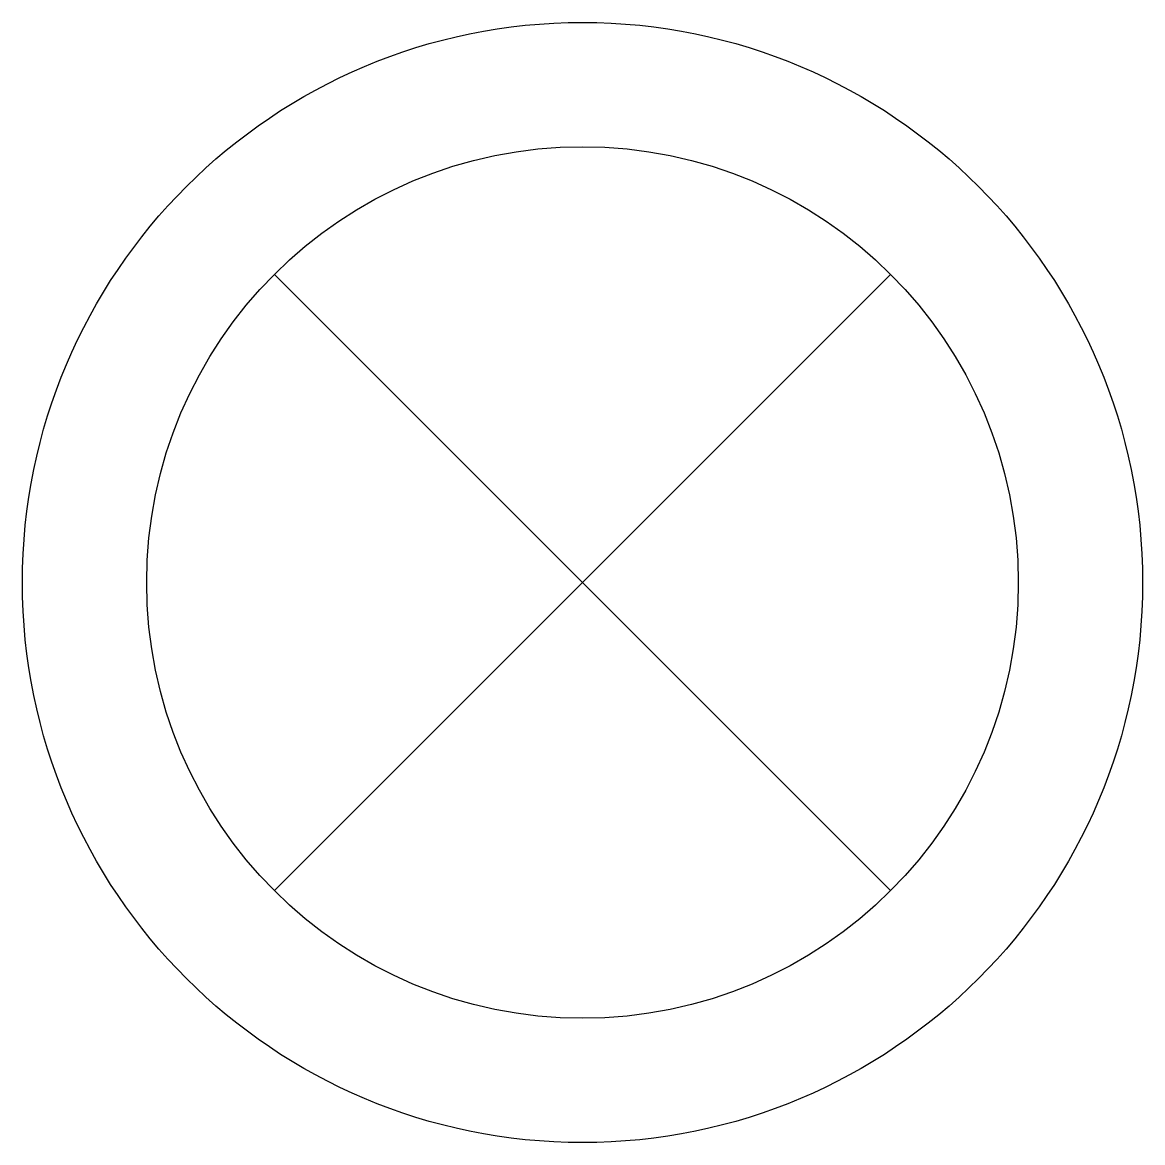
# Model space of a CAD drawing. Header units: millimetres. Extents: x 0 to 4.32, y 0 to 4.32.
import ezdxf

# ---------------------------------------------------------------- set-up
doc = ezdxf.new("R2010")
doc.units = ezdxf.units.MM
doc.layers.get('0').update_dxf_attribs({"lineweight": 25, "true_color": 0xffffff})

msp = doc.modelspace()

# ---------------------------------------------------------------- linework, layer by layer
for p, q in [((3.3518, 3.3515), (0.9729, 0.9726)), ((0.9729, 3.3515), (3.3518, 0.9726))]:
    msp.add_line(p, q)
for radius in [2.162, 1.6821]:
    msp.add_circle((2.1624, 2.162), radius)

doc.saveas('drawing.dxf')
